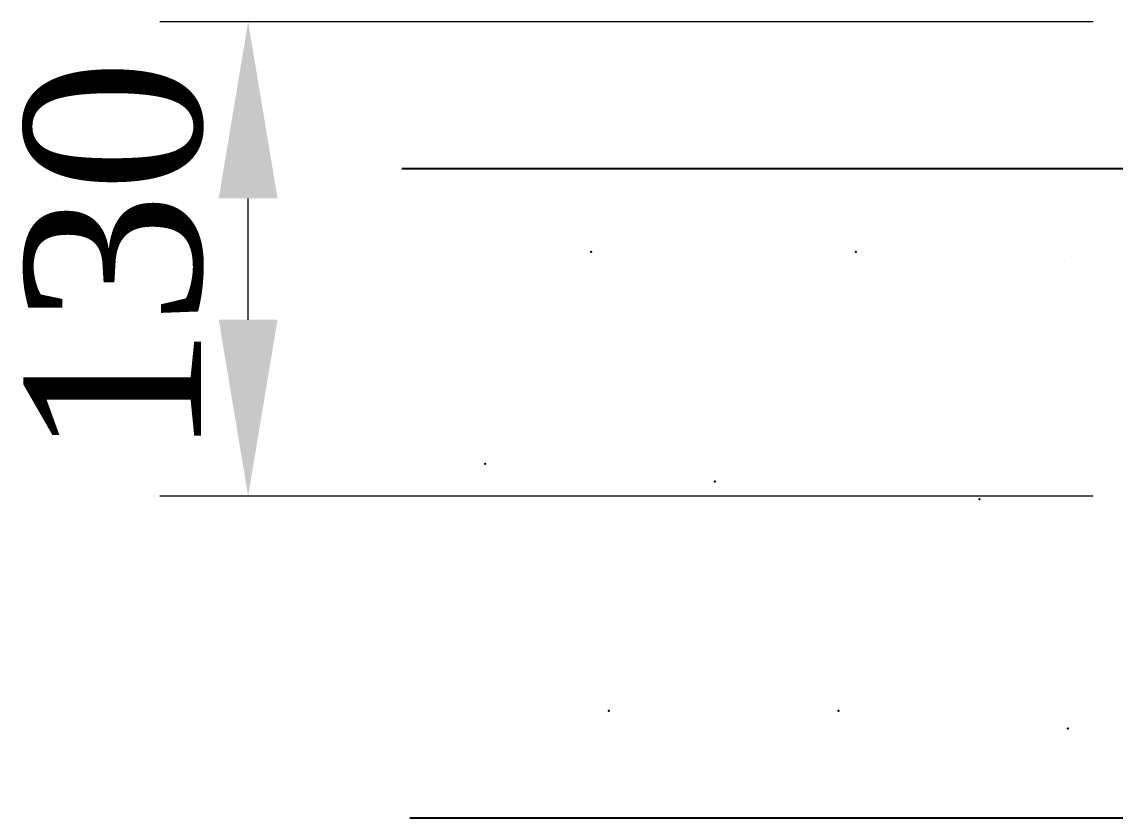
# Model space of a CAD drawing. Header units: millimetres. Extents: x -46762 to 217101, y -107409 to 31524.
# Drawn here: x 210217 to 210991, y -52701 to -52137 of the extents above; entities that cross this region are included whole.
import ezdxf

# ---------------------------------------------------------------- set-up
doc = ezdxf.new("R2010")
doc.units = ezdxf.units.MM
doc.styles.get("Standard").update_dxf_attribs({"font": 'TIMES.TTF'})

msp = doc.modelspace()

# ---------------------------------------------------------------- linework, layer by layer
at = {"color": 7, "lineweight": 0}
for p, q in [((210975.64, -52137.15), (210314.8, -52137.15)), ((210377.3, -52348.11), (210377.3, -52262.15)), ((210975.64, -52473.11), (210314.8, -52473.11))]:
    msp.add_line(p, q, dxfattribs=at)
at = {"color": 7, "linetype": 'Continuous'}
for p, q in [((211006.89, -52241.33), (210486.25, -52241.33)), ((210960.04, -52303.08, 250), (210960.04, -52303.08, 250)), ((215689.2, -52701.16), (210491.71, -52701.16))]:
    msp.add_line(p, q, dxfattribs=at)
for p in [(210620.26, -52300.16, 250), (210807.76, -52300.16, 250), (210545.26, -52450.16, 250), (210707.76, -52462.66, 250), (210895.26, -52475.16, 250), (210632.76, -52625.16, 250), (210795.26, -52625.16, 250), (210957.76, -52637.66, 250)]:
    msp.add_point(p, dxfattribs=at)
at = {"color": 7, "lineweight": 0}
for points in [[(210356.47, -52262.15), (210398.14, -52262.15), (210377.3, -52137.15)], [(210356.47, -52348.11), (210398.14, -52348.11), (210377.3, -52473.11)]]:
    msp.add_solid(points, dxfattribs=at)

# ---------------------------------------------------------------- texts
at = {"color": 7, "lineweight": 0, "insert": (210282.47, -52305.13), "char_height": 125, "attachment_point": 5, "rotation": 90}
msp.add_mtext('130', dxfattribs=at)

doc.saveas('drawing.dxf')
